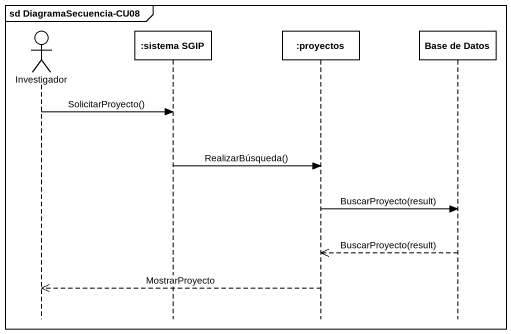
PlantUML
@startuml
mainframe sd DiagramaSecuencia-CU08
hide footbox
actor Investigador
participant ":sistema SGIP" as sistema_SGIP
participant ":proyectos" as proyectos
participant "Base de Datos" as Base_de_Datos

Investigador -> sistema_SGIP : SolicitarProyecto()
sistema_SGIP -> proyectos : RealizarBúsqueda()
proyectos -> Base_de_Datos : BuscarProyecto(result)
Base_de_Datos -->> proyectos : BuscarProyecto(result)
proyectos -->> Investigador : MostrarProyecto
@enduml
